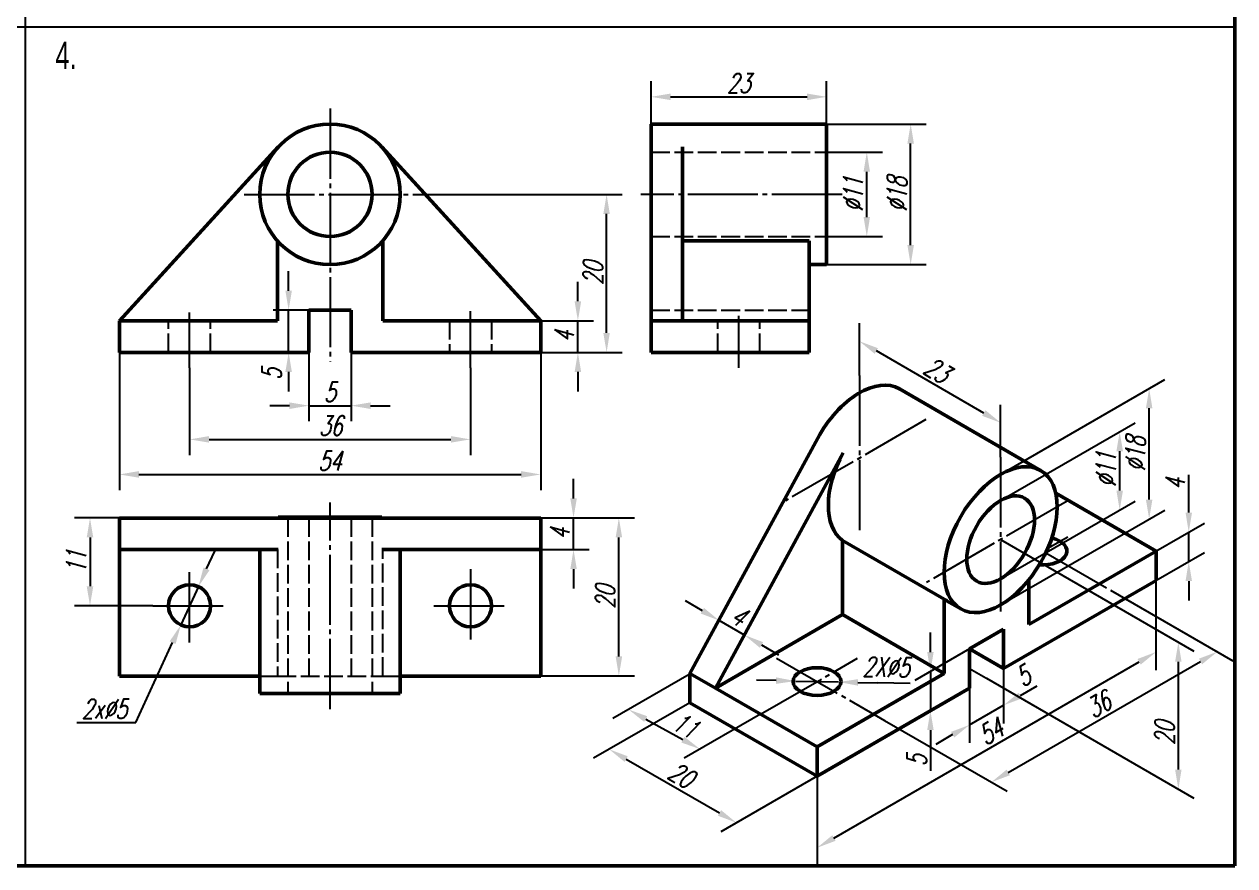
# Model space of a CAD drawing. Header units: millimetres. Extents: x 94 to 2877, y 87 to 1089.
# Drawn here: x 1010.8 to 1166, y 396.5 to 504.4 of the extents above; entities that cross this region are included whole.
import ezdxf

# ---------------------------------------------------------------- set-up
doc = ezdxf.new("R2010")
doc.units = ezdxf.units.MM
doc.header["$LTSCALE"] = 0.6
doc.header["$PDMODE"] = 33
doc.header["$PDSIZE"] = 1.5
doc.linetypes.add('myCENTER', pattern=[18, 15, -1, 1, -1])
doc.linetypes.add('myHIDDEN', pattern=[5, 4, -1])
doc.layers.get('Defpoints').update_dxf_attribs({"lineweight": 20})
for name, color, linetype, lineweight in [('中心线', 7, 'myCENTER', 25), ('尺寸', 7, 'Continuous', 25), ('标题文字', 7, 'Continuous', 25), ('答案中心线', 1, 'myCENTER', 25), ('答案尺寸', 1, 'Continuous', 25), ('答案粗实线', 1, 'Continuous', 50), ('答案虚线', 1, 'myHIDDEN', 25), ('粗实线', 7, 'Continuous', 50), ('细实线', 7, 'Continuous', 25), ('轴测图', 7, 'Continuous', 50)]:
    doc.layers.add(name, color=color, linetype=linetype, lineweight=lineweight)
doc.styles.add('尺寸文字1-2.5号', font='txt.shx', dxfattribs={"width": 0.7, "oblique": 15, "height": 2.5})
doc.styles.add('标题汉字2-3.5号', font='', dxfattribs={"width": 0.7, "height": 3.5})
doc.styles.get('标题汉字2-3.5号').set_extended_font_data('FZFangSong-Z02')
doc.dimstyles.new('尺寸25', dxfattribs={"dimtxt": 2.5, "dimasz": 2.5, "dimexe": 2, "dimexo": 0, "dimgap": 0.5, "dimtad": 1, "dimdec": 0, "dimdsep": 46, "dimtxsty": '尺寸文字1-2.5号', "dimcen": 0, "dimadec": 0, "dimazin": 0, "dimtfac": 1, "dimtdec": 0, "dimtmove": 0, "dimatfit": 3, "dimfxl": 1, "dimarcsym": 0})
doc.dimstyles.new('尺寸25$3', dxfattribs={"dimtxt": 2.5, "dimasz": 2.5, "dimexe": 1, "dimexo": 0, "dimgap": 0.5, "dimtad": 1, "dimdec": 0, "dimdsep": 46, "dimtxsty": '尺寸文字1-2.5号', "dimcen": 0, "dimadec": 0, "dimazin": 0, "dimtfac": 1, "dimtdec": 0, "dimtmove": 0, "dimatfit": 1, "dimfxl": 1, "dimarcsym": 0})
doc.dimstyles.new('水平标注25', dxfattribs={"dimtxt": 2.5, "dimasz": 2.5, "dimexe": 2, "dimexo": 0, "dimgap": 0.5, "dimtad": 1, "dimtih": 1, "dimtoh": 1, "dimdec": 0, "dimzin": 0, "dimdsep": 46, "dimtxsty": '尺寸文字1-2.5号', "dimcen": 0, "dimadec": 0, "dimazin": 0, "dimtfac": 1, "dimtdec": 0, "dimtmove": 1, "dimatfit": 3, "dimfxl": 1, "dimtolj": 1, "dimtzin": 0, "dimarcsym": 0})

# ---------------------------------------------------------------- blocks, each defined once
blk = doc.blocks.new('*D308')
at = {"layer": 'Defpoints', "color": 0}
for p in [(1032.02, 460.33), (1068.02, 460.33), (1068.02, 451.18)]:
    blk.add_point(p, dxfattribs=at)
at = {"layer": '答案尺寸', "color": 0, "lineweight": -2}
for p, q in [((1032.02, 460.33), (1032.02, 449.18)), ((1068.02, 460.33), (1068.02, 449.18)), ((1034.52, 451.18), (1065.52, 451.18))]:
    blk.add_line(p, q, dxfattribs=at)
at = {"layer": '答案尺寸', "color": 0}
for points in [[(1034.52, 451.6), (1034.52, 450.77), (1032.02, 451.18)], [(1065.52, 451.6), (1065.52, 450.77), (1068.02, 451.18)]]:
    blk.add_solid(points, dxfattribs=at)
at = {"layer": '答案尺寸', "color": 0, "insert": (1050.1, 452.93), "char_height": 2.5, "attachment_point": 5, "style": '尺寸文字1-2.5号'}
blk.add_mtext('36', dxfattribs=at)
blk = doc.blocks.new('*D309')
at = {"layer": 'Defpoints', "color": 0}
for p in [(1023.02, 462.33), (1077.02, 462.33), (1077.02, 446.69)]:
    blk.add_point(p, dxfattribs=at)
at = {"layer": '答案尺寸', "color": 0, "lineweight": -2}
for p, q in [((1023.02, 462.33), (1023.02, 444.69)), ((1077.02, 462.33), (1077.02, 444.69)), ((1025.52, 446.69), (1074.52, 446.69))]:
    blk.add_line(p, q, dxfattribs=at)
at = {"layer": '答案尺寸', "color": 0}
for points in [[(1025.52, 447.11), (1025.52, 446.27), (1023.02, 446.69)], [(1074.52, 447.11), (1074.52, 446.27), (1077.02, 446.69)]]:
    blk.add_solid(points, dxfattribs=at)
at = {"layer": '答案尺寸', "color": 0, "insert": (1050.02, 448.44), "char_height": 2.5, "attachment_point": 5, "style": '尺寸文字1-2.5号'}
blk.add_mtext('54', dxfattribs=at)
blk = doc.blocks.new('*D310')
at = {"layer": 'Defpoints', "color": 0}
for p in [(1077.02, 441.11), (1081.23, 441.11), (1077.02, 437.06)]:
    blk.add_point(p, dxfattribs=at)
at = {"layer": '答案尺寸', "color": 0, "lineweight": -2}
for p, q in [((1081.23, 443.61), (1081.23, 446.11)), ((1077.02, 441.11), (1083.23, 441.11)), ((1081.23, 437.06), (1081.23, 441.11)), ((1077.02, 437.06), (1083.23, 437.06)), ((1081.23, 434.56), (1081.23, 432.06))]:
    blk.add_line(p, q, dxfattribs=at)
at = {"layer": '答案尺寸', "color": 0}
for points in [[(1080.82, 443.61), (1081.65, 443.61), (1081.23, 441.11)], [(1080.82, 434.56), (1081.65, 434.56), (1081.23, 437.06)]]:
    blk.add_solid(points, dxfattribs=at)
at = {"layer": '答案尺寸', "color": 0, "insert": (1079.48, 439.08), "char_height": 2.5, "attachment_point": 5, "rotation": 90, "style": '尺寸文字1-2.5号'}
blk.add_mtext('4', dxfattribs=at)
blk = doc.blocks.new('*D311')
at = {"layer": 'Defpoints', "color": 0}
for p in [(1077.02, 441.11), (1087.04, 441.11), (1077.02, 420.86)]:
    blk.add_point(p, dxfattribs=at)
at = {"layer": '答案尺寸', "color": 0, "lineweight": -2}
for p, q in [((1077.02, 441.11), (1089.04, 441.11)), ((1087.04, 423.36), (1087.04, 438.61)), ((1077.02, 420.86), (1089.04, 420.86))]:
    blk.add_line(p, q, dxfattribs=at)
at = {"layer": '答案尺寸', "color": 0}
for points in [[(1086.63, 438.61), (1087.46, 438.61), (1087.04, 441.11)], [(1086.63, 423.36), (1087.46, 423.36), (1087.04, 420.86)]]:
    blk.add_solid(points, dxfattribs=at)
at = {"layer": '答案尺寸', "color": 0, "insert": (1085.29, 430.98), "char_height": 2.5, "attachment_point": 5, "rotation": 90, "style": '尺寸文字1-2.5号'}
blk.add_mtext('20', dxfattribs=at)
blk = doc.blocks.new('*D312')
at = {"layer": 'Defpoints', "color": 0}
for p in [(1023.02, 441.11), (1019.26, 429.86), (1027.32, 429.86)]:
    blk.add_point(p, dxfattribs=at)
at = {"layer": '答案尺寸', "color": 0, "lineweight": -2}
for p, q in [((1023.02, 441.11), (1017.26, 441.11)), ((1019.26, 438.61), (1019.26, 432.36)), ((1027.32, 429.86), (1017.26, 429.86))]:
    blk.add_line(p, q, dxfattribs=at)
at = {"layer": '答案尺寸', "color": 0}
for points in [[(1018.84, 438.61), (1019.68, 438.61), (1019.26, 441.11)], [(1018.84, 432.36), (1019.68, 432.36), (1019.26, 429.86)]]:
    blk.add_solid(points, dxfattribs=at)
at = {"layer": '答案尺寸', "color": 0, "insert": (1017.51, 435.48), "char_height": 2.5, "attachment_point": 5, "rotation": 90, "style": '尺寸文字1-2.5号'}
blk.add_mtext('11', dxfattribs=at)
blk = doc.blocks.new('*D313')
at = {"layer": 'Defpoints', "color": 0}
for p in [(1113.67, 495.08), (1091.17, 491.58), (1113.67, 491.58)]:
    blk.add_point(p, dxfattribs=at)
at = {"layer": '答案尺寸', "color": 0, "lineweight": -2}
for p, q in [((1091.17, 491.58), (1091.17, 497.08)), ((1113.67, 491.58), (1113.67, 497.08)), ((1093.67, 495.08), (1111.17, 495.08))]:
    blk.add_line(p, q, dxfattribs=at)
at = {"layer": '答案尺寸', "color": 0}
for points in [[(1093.67, 495.5), (1093.67, 494.66), (1091.17, 495.08)], [(1111.17, 495.5), (1111.17, 494.66), (1113.67, 495.08)]]:
    blk.add_solid(points, dxfattribs=at)
at = {"layer": '答案尺寸', "color": 0, "insert": (1102.42, 496.83), "char_height": 2.5, "attachment_point": 5, "style": '尺寸文字1-2.5号'}
blk.add_mtext('23', dxfattribs=at)
blk = doc.blocks.new('*D314')
at = {"layer": 'Defpoints', "color": 0}
for p in [(1113.67, 487.98), (1118.82, 487.98), (1113.67, 477.18)]:
    blk.add_point(p, dxfattribs=at)
at = {"layer": '答案尺寸', "color": 0, "lineweight": -2}
for p, q in [((1113.67, 487.98), (1120.82, 487.98)), ((1118.82, 479.68), (1118.82, 485.48)), ((1113.67, 477.18), (1120.82, 477.18))]:
    blk.add_line(p, q, dxfattribs=at)
at = {"layer": '答案尺寸', "color": 0}
for points in [[(1118.4, 485.48), (1119.23, 485.48), (1118.82, 487.98)], [(1118.4, 479.68), (1119.23, 479.68), (1118.82, 477.18)]]:
    blk.add_solid(points, dxfattribs=at)
at = {"layer": '答案尺寸', "color": 0, "insert": (1117.07, 482.58), "char_height": 2.5, "attachment_point": 5, "rotation": 90, "style": '尺寸文字1-2.5号'}
blk.add_mtext('%%c11', dxfattribs=at)
blk = doc.blocks.new('*D315')
at = {"layer": 'Defpoints', "color": 0}
for p in [(1113.67, 491.58), (1124.44, 491.58), (1113.67, 473.58)]:
    blk.add_point(p, dxfattribs=at)
at = {"layer": '答案尺寸', "color": 0, "lineweight": -2}
for p, q in [((1113.67, 491.58), (1126.44, 491.58)), ((1124.44, 476.08), (1124.44, 489.08)), ((1113.67, 473.58), (1126.44, 473.58))]:
    blk.add_line(p, q, dxfattribs=at)
at = {"layer": '答案尺寸', "color": 0}
for points in [[(1124.02, 489.08), (1124.86, 489.08), (1124.44, 491.58)], [(1124.02, 476.08), (1124.86, 476.08), (1124.44, 473.58)]]:
    blk.add_solid(points, dxfattribs=at)
at = {"layer": '答案尺寸', "color": 0, "insert": (1122.69, 482.58), "char_height": 2.5, "attachment_point": 5, "rotation": 90, "style": '尺寸文字1-2.5号'}
blk.add_mtext('%%c18', dxfattribs=at)
blk = doc.blocks.new('*D316')
at = {"layer": 'Defpoints', "color": 0}
for p in [(1061.02, 482.58), (1085.47, 482.58), (1077.02, 462.33)]:
    blk.add_point(p, dxfattribs=at)
at = {"layer": '答案尺寸', "color": 0, "lineweight": -2}
for p, q in [((1061.02, 482.58), (1087.47, 482.58)), ((1085.47, 464.83), (1085.47, 480.08)), ((1077.02, 462.33), (1087.47, 462.33))]:
    blk.add_line(p, q, dxfattribs=at)
at = {"layer": '答案尺寸', "color": 0}
for points in [[(1085.05, 480.08), (1085.88, 480.08), (1085.47, 482.58)], [(1085.05, 464.83), (1085.88, 464.83), (1085.47, 462.33)]]:
    blk.add_solid(points, dxfattribs=at)
at = {"layer": '答案尺寸', "color": 0, "insert": (1083.72, 472.46), "char_height": 2.5, "attachment_point": 5, "rotation": 90, "style": '尺寸文字1-2.5号'}
blk.add_mtext('20', dxfattribs=at)
blk = doc.blocks.new('*D317')
at = {"layer": 'Defpoints', "color": 0}
for p in [(1047.32, 462.33), (1052.72, 462.33), (1052.72, 455.5)]:
    blk.add_point(p, dxfattribs=at)
at = {"layer": '答案尺寸', "color": 0, "lineweight": -2}
for p, q in [((1047.32, 462.33), (1047.32, 453.5)), ((1052.72, 462.33), (1052.72, 453.5)), ((1044.82, 455.5), (1042.32, 455.5)), ((1047.32, 455.5), (1052.72, 455.5)), ((1055.22, 455.5), (1057.72, 455.5))]:
    blk.add_line(p, q, dxfattribs=at)
at = {"layer": '答案尺寸', "color": 0}
for points in [[(1044.82, 455.92), (1044.82, 455.08), (1047.32, 455.5)], [(1055.22, 455.92), (1055.22, 455.08), (1052.72, 455.5)]]:
    blk.add_solid(points, dxfattribs=at)
at = {"layer": '答案尺寸', "color": 0, "insert": (1050.02, 457.25), "char_height": 2.5, "attachment_point": 5, "style": '尺寸文字1-2.5号'}
blk.add_mtext('5', dxfattribs=at)
blk = doc.blocks.new('*D318')
at = {"layer": 'Defpoints', "color": 0}
for p in [(1044.72, 467.73), (1047.32, 467.73), (1047.32, 462.33)]:
    blk.add_point(p, dxfattribs=at)
at = {"layer": '答案尺寸', "color": 0, "lineweight": -2}
for p, q in [((1044.72, 470.23), (1044.72, 472.73)), ((1047.32, 467.73), (1042.72, 467.73)), ((1044.72, 462.33), (1044.72, 467.73)), ((1047.32, 462.33), (1042.72, 462.33)), ((1044.72, 459.83), (1044.72, 457.33))]:
    blk.add_line(p, q, dxfattribs=at)
at = {"layer": '答案尺寸', "color": 0}
for points in [[(1044.3, 470.23), (1045.13, 470.23), (1044.72, 467.73)], [(1044.3, 459.83), (1045.13, 459.83), (1044.72, 462.33)]]:
    blk.add_solid(points, dxfattribs=at)
at = {"layer": '答案尺寸', "color": 0, "insert": (1042.53, 459.56), "char_height": 2.5, "attachment_point": 5, "rotation": 90, "style": '尺寸文字1-2.5号'}
blk.add_mtext('5', dxfattribs=at)
blk = doc.blocks.new('*D14')
at = {"layer": 'Defpoints', "color": 0}
for p in [(1033.15, 432.31), (1030.9, 427.4)]:
    blk.add_point(p, dxfattribs=at)
at = {"layer": '答案尺寸', "color": 0, "lineweight": -2}
for p, q in [((1034.19, 434.58), (1035.24, 436.85)), ((1033.15, 432.31), (1030.9, 427.4)), ((1025.15, 414.89), (1029.85, 425.13)), ((1017.57, 414.89), (1025.15, 414.89))]:
    blk.add_line(p, q, dxfattribs=at)
at = {"layer": '答案尺寸', "color": 0}
for points in [[(1033.81, 434.76), (1034.57, 434.41), (1033.15, 432.31)], [(1029.47, 425.3), (1030.23, 424.96), (1030.9, 427.4)]]:
    blk.add_solid(points, dxfattribs=at)
at = {"layer": '答案尺寸', "color": 0, "insert": (1021.11, 416.64), "char_height": 2.5, "attachment_point": 5, "style": '尺寸文字1-2.5号'}
blk.add_mtext('\\A1;2x%%c5', dxfattribs=at)
blk = doc.blocks.new('*D341')
at = {"layer": 'Defpoints', "color": 0}
for p in [(1136.33, 421.82), (1131.99, 419.31), (1136.33, 417.1)]:
    blk.add_point(p, dxfattribs=at)
at = {"layer": '尺寸', "color": 0, "lineweight": -2}
for p, q in [((1136.33, 421.82), (1136.33, 414.79)), ((1131.99, 419.31), (1131.99, 412.28)), ((1138.5, 418.35), (1140.66, 419.6)), ((1131.99, 414.59), (1136.33, 417.1)), ((1129.82, 413.34), (1127.66, 412.09))]:
    blk.add_line(p, q, dxfattribs=at)
at = {"layer": '尺寸', "color": 0}
for points in [[(1138.29, 418.71), (1138.71, 417.99), (1136.33, 417.1)], [(1129.62, 413.7), (1130.03, 412.98), (1131.99, 414.59)]]:
    blk.add_solid(points, dxfattribs=at)
at = {"layer": '尺寸', "color": 0, "insert": (1138.85, 420.85), "char_height": 2.5, "attachment_point": 5, "rotation": 30, "style": '尺寸文字1-2.5号'}
blk.add_mtext('5', dxfattribs=at)
blk = doc.blocks.new('*D342')
at = {"layer": 'Defpoints', "color": 0}
for p in [(1131.99, 424.33), (1126.97, 421.43), (1131.99, 419.31)]:
    blk.add_point(p, dxfattribs=at)
at = {"layer": '尺寸', "color": 0, "lineweight": -2}
for p, q in [((1126.97, 423.93), (1126.97, 426.43)), ((1131.99, 424.33), (1124.97, 420.28)), ((1126.97, 421.43), (1126.97, 416.42)), ((1131.99, 419.31), (1124.97, 415.26)), ((1126.97, 413.92), (1126.97, 408.69))]:
    blk.add_line(p, q, dxfattribs=at)
at = {"layer": '尺寸', "color": 0}
for points in [[(1126.56, 423.93), (1127.39, 423.93), (1126.97, 421.43)], [(1126.56, 413.92), (1127.39, 413.92), (1126.97, 416.42)]]:
    blk.add_solid(points, dxfattribs=at)
at = {"layer": '尺寸', "color": 0, "insert": (1125.22, 410.05), "char_height": 2.5, "attachment_point": 5, "rotation": 90, "style": '尺寸文字1-2.5号'}
blk.add_mtext('5', dxfattribs=at)
blk = doc.blocks.new('*D343')
at = {"layer": 'Defpoints', "color": 0}
for p in [(1099.9, 427.97), (1096.15, 421.19), (1099.41, 419.31)]:
    blk.add_point(p, dxfattribs=at)
at = {"layer": '尺寸', "color": 0, "lineweight": -2}
for p, q in [((1097.74, 429.22), (1095.57, 430.47)), ((1096.15, 421.19), (1100.87, 429.72)), ((1099.41, 419.31), (1104.13, 427.84)), ((1103.16, 426.09), (1099.9, 427.97)), ((1105.33, 424.84), (1107.49, 423.59))]:
    blk.add_line(p, q, dxfattribs=at)
at = {"layer": '尺寸', "color": 0}
for points in [[(1097.95, 429.58), (1097.53, 428.86), (1099.9, 427.97)], [(1105.53, 425.2), (1105.12, 424.47), (1103.16, 426.09)]]:
    blk.add_solid(points, dxfattribs=at)
at = {"layer": '尺寸', "color": 0, "insert": (1102.41, 428.54), "char_height": 2.5, "attachment_point": 5, "rotation": 330, "style": '尺寸文字1-2.5号'}
blk.add_mtext('4', dxfattribs=at)
blk = doc.blocks.new('*D344')
at = {"layer": 'Defpoints', "color": 0}
for p in [(1135.97, 438.33), (1158.75, 425.18), (1134.16, 420.57)]:
    blk.add_point(p, dxfattribs=at)
at = {"layer": '尺寸', "color": 0, "lineweight": -2}
for p, q in [((1135.97, 438.33), (1160.75, 424.03)), ((1158.75, 408.87), (1158.75, 422.68)), ((1134.16, 420.57), (1160.75, 405.22))]:
    blk.add_line(p, q, dxfattribs=at)
at = {"layer": '尺寸', "color": 0}
for points in [[(1158.33, 422.68), (1159.16, 422.68), (1158.75, 425.18)], [(1158.33, 408.87), (1159.16, 408.87), (1158.75, 406.37)]]:
    blk.add_solid(points, dxfattribs=at)
at = {"layer": '尺寸', "color": 0, "insert": (1157, 413.52), "char_height": 2.5, "attachment_point": 5, "rotation": 90, "style": '尺寸文字1-2.5号'}
blk.add_mtext('20', dxfattribs=at)
blk = doc.blocks.new('*D345')
at = {"layer": 'Defpoints', "color": 0}
for p in [(1155.88, 433.11), (1155.88, 423.93), (1112.44, 408.03)]:
    blk.add_point(p, dxfattribs=at)
at = {"layer": '尺寸', "color": 0, "lineweight": -2}
for p, q in [((1155.88, 433.11), (1155.88, 421.62)), ((1114.6, 400.09), (1153.72, 422.68)), ((1112.44, 408.03), (1112.44, 396.53))]:
    blk.add_line(p, q, dxfattribs=at)
at = {"layer": '尺寸', "color": 0}
for points in [[(1153.51, 423.04), (1153.93, 422.32), (1155.88, 423.93)], [(1114.4, 400.45), (1114.81, 399.73), (1112.44, 398.84)]]:
    blk.add_solid(points, dxfattribs=at)
at = {"layer": '尺寸', "color": 0, "insert": (1134.74, 413.74), "char_height": 2.5, "attachment_point": 5, "rotation": 30, "style": '尺寸文字1-2.5号'}
blk.add_mtext('54', dxfattribs=at)
blk = doc.blocks.new('*D346')
at = {"layer": 'Defpoints', "color": 0}
for p in [(1077.02, 466.38), (1081.79, 466.38), (1077.02, 462.33)]:
    blk.add_point(p, dxfattribs=at)
at = {"layer": '答案尺寸', "color": 0, "lineweight": -2}
for p, q in [((1081.79, 468.88), (1081.79, 471.38)), ((1077.02, 466.38), (1083.79, 466.38)), ((1081.79, 462.33), (1081.79, 466.38)), ((1077.02, 462.33), (1083.79, 462.33)), ((1081.79, 459.83), (1081.79, 457.33))]:
    blk.add_line(p, q, dxfattribs=at)
at = {"layer": '答案尺寸', "color": 0}
for points in [[(1081.37, 468.88), (1082.21, 468.88), (1081.79, 466.38)], [(1081.37, 459.83), (1082.21, 459.83), (1081.79, 462.33)]]:
    blk.add_solid(points, dxfattribs=at)
at = {"layer": '答案尺寸', "color": 0, "insert": (1080.04, 464.36), "char_height": 2.5, "attachment_point": 5, "rotation": 90, "style": '尺寸文字1-2.5号'}
blk.add_mtext('4', dxfattribs=at)
blk = doc.blocks.new('*D347')
at = {"layer": 'Defpoints', "color": 0}
for p in [(1150.06, 431.87), (1163.75, 423.97), (1121.1, 415.15)]:
    blk.add_point(p, dxfattribs=at)
at = {"layer": '尺寸', "color": 0, "lineweight": -2}
for p, q in [((1150.06, 431.87), (1165.75, 422.81)), ((1136.95, 408.5), (1161.58, 422.72)), ((1121.1, 415.15), (1136.79, 406.09))]:
    blk.add_line(p, q, dxfattribs=at)
at = {"layer": '尺寸', "color": 0}
for points in [[(1161.38, 423.08), (1161.79, 422.36), (1163.75, 423.97)], [(1136.74, 408.86), (1137.16, 408.14), (1134.79, 407.25)]]:
    blk.add_solid(points, dxfattribs=at)
at = {"layer": '尺寸', "color": 0, "insert": (1148.52, 417.2), "char_height": 2.5, "attachment_point": 5, "rotation": 30, "style": '尺寸文字1-2.5号'}
blk.add_mtext('36', dxfattribs=at)
blk = doc.blocks.new('*D348')
at = {"layer": 'Defpoints', "color": 0}
for p in [(1117.87, 463.76), (1117.87, 459.35), (1135.97, 448.9)]:
    blk.add_point(p, dxfattribs=at)
at = {"layer": '尺寸', "color": 0, "lineweight": -2}
for p, q in [((1117.87, 459.35), (1117.87, 466.07)), ((1133.81, 454.56), (1120.04, 462.51)), ((1135.97, 448.9), (1135.97, 455.62))]:
    blk.add_line(p, q, dxfattribs=at)
at = {"layer": '尺寸', "color": 0}
for points in [[(1120.24, 462.87), (1119.83, 462.15), (1117.87, 463.76)], [(1134.02, 454.92), (1133.6, 454.2), (1135.97, 453.31)]]:
    blk.add_solid(points, dxfattribs=at)
at = {"layer": '尺寸', "color": 0, "insert": (1127.8, 460.05), "char_height": 2.5, "attachment_point": 5, "rotation": 330, "style": '尺寸文字1-2.5号'}
blk.add_mtext('23', dxfattribs=at)
blk = doc.blocks.new('*D349')
at = {"layer": 'Defpoints', "color": 0}
for p in [(1151.23, 452.16), (1135.97, 443.35), (1135.97, 433.32)]:
    blk.add_point(p, dxfattribs=at)
at = {"layer": '尺寸', "color": 0, "lineweight": -2}
for p, q in [((1135.97, 443.35), (1153.23, 453.31)), ((1151.23, 444.63), (1151.23, 449.66)), ((1135.97, 433.32), (1153.23, 443.28))]:
    blk.add_line(p, q, dxfattribs=at)
at = {"layer": '尺寸', "color": 0}
for points in [[(1150.81, 449.66), (1151.65, 449.66), (1151.23, 452.16)], [(1150.81, 444.63), (1151.65, 444.63), (1151.23, 442.13)]]:
    blk.add_solid(points, dxfattribs=at)
at = {"layer": '尺寸', "color": 0, "insert": (1149.48, 447.32), "char_height": 2.5, "attachment_point": 5, "rotation": 90, "style": '尺寸文字1-2.5号'}
blk.add_mtext('%%c11', dxfattribs=at)
blk = doc.blocks.new('*D350')
at = {"layer": 'Defpoints', "color": 0}
for p in [(1155.01, 457.68), (1135.97, 446.69), (1135.97, 429.97)]:
    blk.add_point(p, dxfattribs=at)
at = {"layer": '尺寸', "color": 0, "lineweight": -2}
for p, q in [((1135.97, 446.69), (1157.01, 458.84)), ((1155.01, 443.46), (1155.01, 455.18)), ((1135.97, 429.97), (1157.01, 442.12))]:
    blk.add_line(p, q, dxfattribs=at)
at = {"layer": '尺寸', "color": 0}
for points in [[(1154.59, 455.18), (1155.42, 455.18), (1155.01, 457.68)], [(1154.59, 443.46), (1155.42, 443.46), (1155.01, 440.96)]]:
    blk.add_solid(points, dxfattribs=at)
at = {"layer": '尺寸', "color": 0, "insert": (1153.26, 449.32), "char_height": 2.5, "attachment_point": 5, "rotation": 90, "style": '尺寸文字1-2.5号'}
blk.add_mtext('%%c18', dxfattribs=at)
blk = doc.blocks.new('*D356')
at = {"layer": 'Defpoints', "color": 0}
for p in [(1109.69, 420.21), (1115.19, 420.09)]:
    blk.add_point(p, dxfattribs=at)
at = {"layer": '尺寸', "color": 0, "lineweight": -2}
for p, q in [((1107.19, 420.26), (1104.69, 420.32)), ((1109.69, 420.21), (1115.19, 420.09)), ((1117.69, 420.03), (1120.19, 419.98))]:
    blk.add_line(p, q, dxfattribs=at)
at = {"layer": '尺寸', "color": 0}
for points in [[(1107.2, 420.68), (1107.18, 419.85), (1109.69, 420.21)], [(1117.7, 420.45), (1117.68, 419.62), (1115.19, 420.09)]]:
    blk.add_solid(points, dxfattribs=at)
at = {"layer": '尺寸', "color": 0, "insert": (1121.3, 422), "char_height": 2.5, "attachment_point": 5, "rotation": 358.7458, "style": '尺寸文字1-2.5号'}
blk.add_mtext('2X%%c5', dxfattribs=at)
blk = doc.blocks.new('*D357')
at = {"layer": 'Defpoints', "color": 0}
for p in [(1096.15, 417.43), (1112.44, 408.03), (1102.1, 402.06)]:
    blk.add_point(p, dxfattribs=at)
at = {"layer": '尺寸', "color": 0, "lineweight": -2}
for p, q in [((1096.15, 417.43), (1083.81, 410.31)), ((1087.97, 410.21), (1099.94, 403.31)), ((1112.44, 408.03), (1100.1, 400.9))]:
    blk.add_line(p, q, dxfattribs=at)
at = {"layer": '尺寸', "color": 0}
for points in [[(1088.18, 410.57), (1087.77, 409.85), (1085.81, 411.46)], [(1100.14, 403.67), (1099.73, 402.95), (1102.1, 402.06)]]:
    blk.add_solid(points, dxfattribs=at)
at = {"layer": '尺寸', "color": 0, "insert": (1095.03, 408.16), "char_height": 2.5, "attachment_point": 5, "rotation": 330, "style": '尺寸文字1-2.5号'}
blk.add_mtext('20', dxfattribs=at)
blk = doc.blocks.new('*D358')
at = {"layer": 'Defpoints', "color": 0}
for p in [(1096.06, 421.03), (1105.2, 415.97), (1097.44, 411.49)]:
    blk.add_point(p, dxfattribs=at)
at = {"layer": '尺寸', "color": 0, "lineweight": -2}
for p, q in [((1096.06, 421.03), (1086.28, 415.39)), ((1105.2, 415.97), (1095.42, 410.32)), ((1090.48, 415.34), (1095.25, 412.7))]:
    blk.add_line(p, q, dxfattribs=at)
at = {"layer": '尺寸', "color": 0}
for points in [[(1090.68, 415.7), (1090.28, 414.98), (1088.3, 416.55)], [(1095.45, 413.06), (1095.05, 412.33), (1097.44, 411.49)]]:
    blk.add_solid(points, dxfattribs=at)
at = {"layer": '尺寸', "color": 0, "insert": (1095.56, 414.53), "char_height": 2.5, "attachment_point": 5, "rotation": 331, "style": '尺寸文字1-2.5号'}
blk.add_mtext('11', dxfattribs=at)
blk = doc.blocks.new('*D359')
at = {"layer": 'Defpoints', "color": 0}
for p in [(1160.08, 439.29), (1155.88, 436.87), (1155.88, 433.11)]:
    blk.add_point(p, dxfattribs=at)
at = {"layer": '尺寸', "color": 0, "lineweight": -2}
for p, q in [((1160.08, 441.79), (1160.08, 446.62)), ((1155.88, 436.87), (1162.08, 440.45)), ((1160.08, 435.53), (1160.08, 439.29)), ((1155.88, 433.11), (1162.08, 436.69)), ((1160.08, 433.03), (1160.08, 430.53))]:
    blk.add_line(p, q, dxfattribs=at)
at = {"layer": '尺寸', "color": 0}
for points in [[(1159.67, 441.79), (1160.5, 441.79), (1160.08, 439.29)], [(1159.67, 433.03), (1160.5, 433.03), (1160.08, 435.53)]]:
    blk.add_solid(points, dxfattribs=at)
at = {"layer": '尺寸', "color": 0, "insert": (1158.33, 445.46), "char_height": 2.5, "attachment_point": 5, "rotation": 90, "style": '尺寸文字1-2.5号'}
blk.add_mtext('4', dxfattribs=at)

msp = doc.modelspace()

# ---------------------------------------------------------------- linework, layer by layer
at = {"layer": '中心线'}
for p, q in [((1050.023, 493.585), (1050.023, 461.176)), ((1039.023, 482.585), (1061.023, 482.585)), ((1115.667, 482.585), (1089.846, 482.585)), ((1117.87, 459.355), (1117.87, 439.538)), ((1126.405, 453.713), (1108.381, 443.306)), ((1135.972, 448.903), (1135.972, 429.087)), ((1050.023, 416.606), (1050.023, 443.106)), ((1144.507, 443.262), (1126.482, 432.855)), ((1142.019, 437.227), (1144.568, 438.698)), ((1141.765, 436.662), (1150.063, 431.871)), ((1105.199, 415.968), (1117.636, 423.149)), ((1107.244, 423.149), (1121.1, 415.149)), ((1131.99, 421.821), (1135.581, 419.747))]:
    msp.add_line(p, q, dxfattribs=at)
at = {"layer": '尺寸'}
msp.add_line((1124.379, 419.887), (1120.186, 419.979), dxfattribs=at)
at = {"layer": '答案中心线'}
for p, q in [((1032.023, 460.335), (1032.023, 467.432)), ((1068.023, 460.335), (1068.023, 467.604)), ((1102.417, 460.335), (1102.417, 467.018)), ((1032.023, 425.156), (1032.023, 434.556)), ((1068.023, 434.556), (1068.023, 425.156)), ((1027.323, 429.856), (1036.723, 429.856)), ((1063.323, 429.856), (1072.723, 429.856))]:
    msp.add_line(p, q, dxfattribs=at)
at = {"layer": '答案粗实线', "extrusion": (0, 1, 0)}
for p, q in [((1091.167, 491.585), (1091.167, 488.657)), ((1091.167, 491.585), (1113.667, 491.585)), ((1113.667, 473.585), (1113.667, 491.585)), ((1023.023, 466.385), (1043.38, 488.657)), ((1056.666, 488.657), (1077.023, 466.385)), ((1091.167, 488.657), (1091.167, 466.385)), ((1095.217, 466.385), (1095.217, 488.657)), ((1043.273, 466.385), (1043.273, 476.632)), ((1056.773, 476.632), (1056.773, 466.385)), ((1095.217, 476.632), (1111.417, 476.632)), ((1111.417, 466.385), (1111.417, 476.632)), ((1111.417, 473.585), (1113.667, 473.585)), ((1047.323, 467.735), (1052.723, 467.735)), ((1047.323, 462.335), (1047.323, 467.735)), ((1052.723, 467.735), (1052.723, 462.335)), ((1023.023, 462.335), (1023.023, 466.385)), ((1023.023, 466.385), (1043.273, 466.385)), ((1056.773, 466.385), (1077.023, 466.385)), ((1077.023, 466.385), (1077.023, 462.335)), ((1091.167, 466.385), (1095.217, 466.385)), ((1091.167, 466.385), (1091.167, 462.335)), ((1095.217, 466.385), (1111.417, 466.385)), ((1111.417, 462.335), (1111.417, 466.385)), ((1047.323, 462.335), (1023.023, 462.335)), ((1077.023, 462.335), (1052.723, 462.335)), ((1091.167, 462.335), (1111.417, 462.335))]:
    msp.add_line(p, q, dxfattribs=at)
at = {"layer": '答案粗实线'}
for p, q in [((1023.023, 441.106), (1023.023, 437.056)), ((1043.38, 441.106), (1023.023, 441.106)), ((1056.666, 441.106), (1043.38, 441.106)), ((1077.023, 441.106), (1056.666, 441.106)), ((1077.023, 441.106), (1077.023, 437.056)), ((1023.023, 437.056), (1043.38, 437.056)), ((1023.023, 437.056), (1023.023, 420.856)), ((1041.023, 437.056), (1041.023, 418.606)), ((1056.666, 437.056), (1077.023, 437.056)), ((1059.023, 437.056), (1059.023, 418.606)), ((1077.023, 437.056), (1077.023, 420.856)), ((1023.023, 420.856), (1041.023, 420.856)), ((1059.023, 420.856), (1077.023, 420.856)), ((1041.023, 418.606), (1059.023, 418.606))]:
    msp.add_line(p, q, dxfattribs=at)
for centre, radius in [((1050.023, 482.585), 9), ((1050.023, 482.585), 5.4), ((1032.023, 429.856), 2.7), ((1068.023, 429.856), 2.7)]:
    msp.add_circle(centre, radius, dxfattribs=at)
at = {"layer": '答案虚线', "extrusion": (0, 1, 0)}
for p, q in [((1091.167, 487.985), (1113.667, 487.985)), ((1091.167, 477.185), (1113.667, 477.185)), ((1091.167, 467.735), (1111.417, 467.735)), ((1029.323, 462.335), (1029.323, 466.385)), ((1034.723, 462.335), (1034.723, 466.385)), ((1065.323, 466.385), (1065.323, 462.335)), ((1070.723, 466.385), (1070.723, 462.335)), ((1099.717, 462.335), (1099.717, 466.385)), ((1105.117, 462.335), (1105.117, 466.385))]:
    msp.add_line(p, q, dxfattribs=at)
at = {"layer": '答案虚线'}
for p, q in [((1044.623, 441.106), (1044.623, 418.606)), ((1047.323, 441.106), (1047.323, 420.856)), ((1052.723, 441.106), (1052.723, 420.856)), ((1055.423, 441.106), (1055.423, 418.606)), ((1043.273, 437.056), (1043.273, 420.856)), ((1056.773, 420.856), (1056.773, 437.056)), ((1041.023, 420.856), (1043.273, 420.856)), ((1043.273, 420.856), (1056.773, 420.856)), ((1056.773, 420.856), (1059.023, 420.856))]:
    msp.add_line(p, q, dxfattribs=at)
at = {"layer": '粗实线'}
for p, q in [((1165.981, 396.548), (1165.981, 621.548)), ((855.981, 396.548), (1165.981, 396.548))]:
    msp.add_line(p, q, dxfattribs=at)
at = {"layer": '细实线'}
for p, q in [((1010.981, 396.548), (1010.981, 611.548)), ((855.981, 504.048), (1165.981, 504.048)), ((1056.666, 441.278), (1043.38, 441.278))]:
    msp.add_line(p, q, dxfattribs=at)
at = {"layer": '细实线', "extrusion": (0, 1, 0)}
for p, q in [((1091.167, 466.385), (1091.167, 462.335)), ((1091.167, 462.335), (1100.289, 462.335))]:
    msp.add_line(p, q, dxfattribs=at)
at = {"layer": '轴测图', "extrusion": (0, 0.816497, 0.57735)}
for p, q in [((1122.99, 457.653), (1141.092, 447.202)), ((1112.526, 451.34), (1096.148, 421.194)), ((1099.406, 419.313), (1115.784, 449.459)), ((1143.026, 444.295), (1155.884, 436.871)), ((1115.698, 428.719), (1115.698, 438.238)), ((1115.698, 438.238), (1128.731, 430.713)), ((1139.593, 427.465), (1155.884, 436.871)), ((1155.884, 436.871), (1155.884, 433.108)), ((1155.884, 433.108), (1136.334, 421.821)), ((1139.593, 433.183), (1139.593, 427.465)), ((1128.731, 421.194), (1128.731, 430.713)), ((1129.042, 430.511), (1130.852, 429.466)), ((1115.698, 428.719), (1099.406, 419.313)), ((1128.731, 421.194), (1115.698, 428.719)), ((1131.99, 424.329), (1136.334, 426.838)), ((1136.334, 426.838), (1136.334, 421.821)), ((1136.334, 421.821), (1131.99, 424.329)), ((1131.99, 419.313), (1131.99, 424.329)), ((1096.148, 421.194), (1099.406, 419.313)), ((1096.148, 421.194), (1096.148, 417.432)), ((1112.44, 411.788), (1128.731, 421.194)), ((1099.406, 419.313), (1112.44, 411.788)), ((1131.99, 419.313), (1112.44, 408.026)), ((1096.148, 417.432), (1112.44, 408.026)), ((1112.44, 408.026), (1112.44, 411.788))]:
    msp.add_line(p, q, dxfattribs=at)
at = {"layer": '轴测图'}
for centre, major_axis, start_param, end_param in [((1117.87, 448.785), (5.12, 8.868), 0, 1.6156911), ((1121.129, 446.904), (5.12, 8.868), 1.6156911, 3.0789287), ((1141.403, 436.871), (-3.072, 0), 1.4192071, 4.3425496), ((1134.162, 439.379), (5.12, 8.868), 3.0789287, 3.1415927)]:
    msp.add_ellipse(centre, major_axis=major_axis, ratio=0.5773503, start_param=start_param, end_param=end_param, dxfattribs=at)
for centre, major_axis in [((1135.972, 438.334), (5.12, 8.868)), ((1135.972, 438.334), (3.072, 5.321)), ((1112.44, 420.149), (3.072, 0))]:
    msp.add_ellipse(centre, major_axis=major_axis, ratio=0.5773503, dxfattribs=at)

# ---------------------------------------------------------------- texts
at = {"layer": '标题文字', "style": '标题汉字2-3.5号', "width": 0.7}
msp.add_text('4.', height=3.5, dxfattribs=at).set_placement((1014.818, 498.642))

# ---------------------------------------------------------------- dimensions: what is measured, and where the dimension line sits
at = {"layer": '尺寸'}
for base, p1, p2, angle, text, picture, middle, dimtype in [((1117.87, 463.763), (1135.972, 448.903), (1117.87, 459.355), 150, '23', '*D348', (1126.921, 458.538), 161), ((1155.006, 457.684), (1135.972, 429.973), (1135.972, 446.695), 90, '%%c18', '*D350', (1155.006, 449.323), 161), ((1151.231, 452.16), (1135.972, 433.317), (1135.972, 443.35), 90, '%%c11', '*D349', (1151.231, 447.319), 161), ((1158.747, 425.185), (1134.162, 420.567), (1135.972, 438.334), 90, '20', '*D344', (1158.747, 413.524), 160), ((1155.884, 423.927), (1112.44, 408.026), (1155.884, 433.108), 30, '54', '*D345', (1135.611, 412.222), 161), ((1163.75, 423.969), (1121.1, 415.149), (1150.063, 431.871), 30, '36', '*D347', (1149.395, 415.681), 161), ((1099.902, 427.967), (1099.406, 419.313), (1096.148, 421.194), 150, '4', '*D343', (1101.531, 427.026), 161), ((1126.974, 421.434), (1131.99, 419.313), (1131.99, 424.329), 90, '5', '*D342', (1126.974, 410.055), 161)]:
    dim = msp.add_linear_dim(base=base, p1=p1, p2=p2, angle=angle, text=text, dimstyle='尺寸25', dxfattribs=at)
    dim.commit()
    dim.dimension.update_dxf_attribs({"geometry": picture, "text_midpoint": middle, "dimtype": dimtype})
dim = msp.add_aligned_dim(p1=(1155.884, 433.108), p2=(1155.884, 436.871), distance=-4.198, dimstyle='尺寸25', override={"dimatfit": 2}, dxfattribs=at)
dim.commit()
dim.dimension.update_dxf_attribs({"geometry": '*D359', "text_midpoint": (1158.332, 445.455)})
dim = msp.add_diameter_dim_2p(p1=(1109.692, 420.209), p2=(1115.187, 420.089), text='2X%%c5', dimstyle='尺寸25$3', override={"dimtmove": 2, "dimatfit": 2}, dxfattribs=at)
dim.commit()
dim.dimension.update_dxf_attribs({"geometry": '*D356', "text_midpoint": (1121.302, 421.998), "dimtype": 163})
for base, p1, p2, angle, text, override, picture, middle in [((1136.334, 417.101), (1131.99, 419.313), (1136.334, 421.821), 30, '5', {"dimtmove": 2}, '*D341', (1138.848, 420.847)), ((1097.436, 411.486), (1096.06, 421.034), (1105.199, 415.968), 331, '11', {"dimatfit": 2}, '*D358', (1094.71, 412.997)), ((1102.102, 402.057), (1096.148, 417.432), (1112.44, 408.026), 330, '20', {"dimatfit": 2}, '*D357', (1094.157, 406.643))]:
    dim = msp.add_linear_dim(base=base, p1=p1, p2=p2, angle=angle, text=text, dimstyle='尺寸25', override=override, dxfattribs=at)
    dim.commit()
    dim.dimension.update_dxf_attribs({"geometry": picture, "text_midpoint": middle, "dimtype": 161})
at = {"layer": '答案尺寸'}
dim = msp.add_linear_dim(base=(1113.667, 495.08), p1=(1091.167, 491.585), p2=(1113.667, 491.585), text='23', dimstyle='尺寸25', dxfattribs=at)
dim.commit()
dim.dimension.update_dxf_attribs({"geometry": '*D313', "text_midpoint": (1102.417, 496.83)})
for base, p1, p2, text, picture, middle in [((1124.441, 491.585), (1113.667, 473.585), (1113.667, 491.585), '%%c18', '*D315', (1122.691, 482.585)), ((1118.816, 487.985), (1113.667, 477.185), (1113.667, 487.985), '%%c11', '*D314', (1117.066, 482.585)), ((1081.232, 441.106), (1077.023, 437.056), (1077.023, 441.106), '4', '*D310', (1079.482, 439.081)), ((1019.258, 429.856), (1023.023, 441.106), (1027.323, 429.856), '11', '*D312', (1017.508, 435.481)), ((1087.043, 441.106), (1077.023, 420.856), (1077.023, 441.106), '20', '*D311', (1085.293, 430.981))]:
    dim = msp.add_linear_dim(base=base, p1=p1, p2=p2, angle=90, text=text, dimstyle='尺寸25', dxfattribs=at)
    dim.commit()
    dim.dimension.update_dxf_attribs({"geometry": picture, "text_midpoint": middle})
for base, p2, text, picture, middle in [((1085.466, 482.585), (1061.023, 482.585), '20', '*D316', (1085.466, 472.46)), ((1081.79, 466.385), (1077.023, 466.385), '4', '*D346', (1081.79, 464.36))]:
    dim = msp.add_linear_dim(base=base, p1=(1077.023, 462.335), p2=p2, angle=90, text=text, dimstyle='尺寸25', dxfattribs=at)
    dim.commit()
    dim.dimension.update_dxf_attribs({"geometry": picture, "text_midpoint": middle, "dimtype": 160})
dim = msp.add_linear_dim(base=(1044.716, 467.735), p1=(1047.323, 462.335), p2=(1047.323, 467.735), angle=90, text='5', dimstyle='尺寸25', override={"dimtmove": 2}, dxfattribs=at)
dim.commit()
dim.dimension.update_dxf_attribs({"geometry": '*D318', "text_midpoint": (1042.535, 459.561), "dimtype": 160})
for base, p1, p2, text, picture, middle in [((1077.023, 446.69), (1023.023, 462.335), (1077.023, 462.335), '54', '*D309', (1050.023, 446.69)), ((1052.723, 455.501), (1047.323, 462.335), (1052.723, 462.335), '5', '*D317', (1050.023, 455.501)), ((1068.023, 451.185), (1032.023, 460.335), (1068.023, 460.335), '36', '*D308', (1050.097, 451.185))]:
    dim = msp.add_linear_dim(base=base, p1=p1, p2=p2, text=text, dimstyle='尺寸25', dxfattribs=at)
    dim.commit()
    dim.dimension.update_dxf_attribs({"geometry": picture, "text_midpoint": middle, "dimtype": 160})
dim = msp.add_diameter_dim_2p(p1=(1033.149, 432.31), p2=(1030.896, 427.402), text='2x%%c5', dimstyle='水平标注25', dxfattribs=at)
dim.commit()
dim.dimension.update_dxf_attribs({"geometry": '*D14', "text_midpoint": (1025.153, 414.891), "dimtype": 163})

doc.saveas('drawing.dxf')
